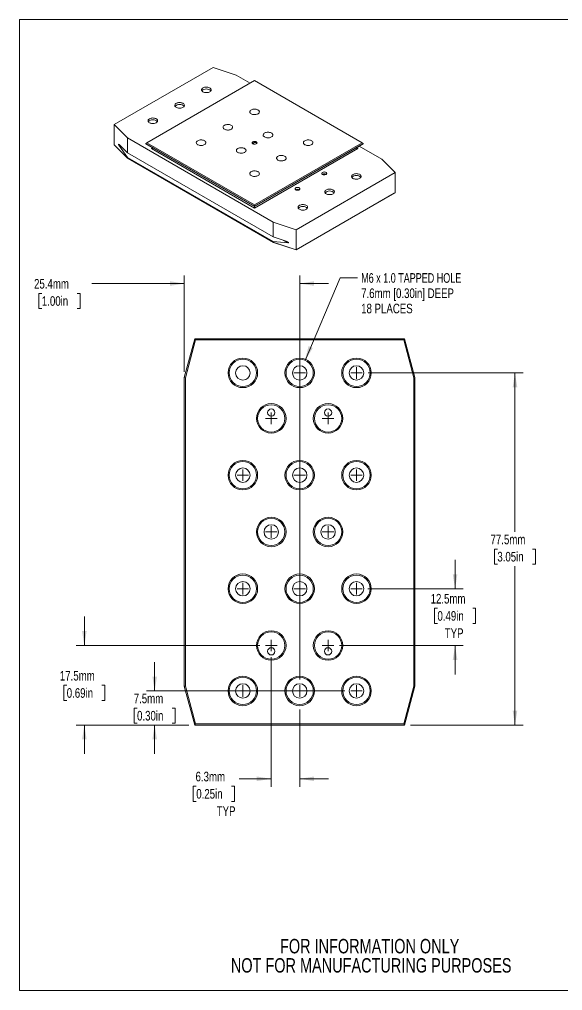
# Paper-space layout 'Sheet2' of a CAD drawing. Header units: millimetres. Extents: x 2 to 278, y 1 to 215.
# Drawn here: x 1.6 to 121.1, y 0.9 to 214.6 of the extents above; entities that cross this region are included whole.
import ezdxf

# ---------------------------------------------------------------- set-up
doc = ezdxf.new("R2010")
doc.units = ezdxf.units.MM
doc.styles.add('SLDTEXTSTYLE0', font='TXT', dxfattribs={"width": 0.75})
doc.styles.add('SLDTEXTSTYLE2', font='TXT', dxfattribs={"width": 0.7})
doc.dimstyles.new('SLDDIMSTYLE0', dxfattribs={"dimtxt": 2.116667, "dimasz": 3.175, "dimexe": 0, "dimexo": 0.0625, "dimgap": 0.529167, "dimtad": 0, "dimtih": 1, "dimtoh": 1, "dimdec": 1, "dimrnd": 1e-09, "dimzin": 12, "dimdsep": 46, "dimtxsty": 'SLDTEXTSTYLE0', "dimsah": 1, "dimcen": 0.09, "dimadec": 0, "dimazin": 3, "dimtfac": 1, "dimtdec": 1, "dimtmove": 0, "dimatfit": 0, "dimfxl": 1, "dimfrac": 2, "dimtolj": 1, "dimtzin": 12, "dimarcsym": 0})
doc.dimstyles.new('SLDDIMSTYLE1', dxfattribs={"dimtxt": 2.116667, "dimasz": 3.175, "dimexe": 0, "dimexo": 0.0625, "dimgap": 0.529167, "dimtad": 0, "dimtih": 1, "dimtoh": 1, "dimdec": 1, "dimrnd": 1e-09, "dimzin": 12, "dimdsep": 46, "dimtxsty": 'SLDTEXTSTYLE0', "dimsah": 1, "dimcen": 0.09, "dimadec": 0, "dimazin": 3, "dimtfac": 1, "dimtdec": 1, "dimtofl": 0, "dimtmove": 0, "dimatfit": 3, "dimfxl": 1, "dimfrac": 2, "dimtolj": 1, "dimtzin": 12, "dimarcsym": 0})
doc.dimstyles.new('SLDDIMSTYLE2', dxfattribs={"dimtxt": 2.116667, "dimasz": 3.175, "dimexe": 0, "dimexo": 0.0625, "dimgap": 0.529167, "dimtad": 0, "dimtih": 1, "dimtoh": 1, "dimdec": 1, "dimrnd": 1e-09, "dimzin": 12, "dimdsep": 46, "dimtxsty": 'SLDTEXTSTYLE0', "dimsah": 1, "dimcen": 0, "dimadec": 0, "dimazin": 3, "dimtfac": 1, "dimtdec": 1, "dimtofl": 0, "dimtmove": 0, "dimatfit": 3, "dimfxl": 1, "dimfrac": 2, "dimtolj": 1, "dimtzin": 12, "dimarcsym": 0})

# ---------------------------------------------------------------- blocks, each defined once
blk = doc.blocks.new('SW_NOTE_7')
at = {"color": 0, "linetype": 'Continuous', "lineweight": 0, "char_height": 3.175, "attachment_point": 2, "style": 'SLDTEXTSTYLE0'}
for s, insert in [('FOR INFORMATION ONLY', (25.05, 4.09)), ('NOT FOR MANUFACTURING PURPOSES', (25.38, -0.14))]:
    blk.add_mtext(s, dxfattribs=dict(at, insert=insert))
blk = doc.blocks.new('_D_14')
at = {"color": 7, "linetype": 'Continuous', "lineweight": 18}
for p, q in [((97.43, 89.35), (97.43, 95.7)), ((78.27, 89.35), (99.21, 89.35)), ((93.55, 85.06), (92.91, 85.06)), ((92.91, 85.06), (92.91, 81.69)), ((101.31, 85.06), (101.95, 85.06)), ((101.95, 85.06), (101.95, 81.69)), ((92.91, 81.69), (93.55, 81.69)), ((101.95, 81.69), (101.31, 81.69)), ((72.02, 76.85), (99.21, 76.85)), ((97.43, 76.85), (97.43, 70.5))]:
    blk.add_line(p, q, dxfattribs=at)
for points in [[(97.43, 89.35), (97.94, 92.53), (96.92, 92.53)], [(97.43, 76.85), (96.92, 73.68), (97.94, 73.68)]]:
    blk.add_solid(points, dxfattribs=at)
at = {"color": 7, "linetype": 'Continuous', "lineweight": 18, "char_height": 2.117, "attachment_point": 1, "style": 'SLDTEXTSTYLE0'}
for s, insert in [('12.5mm', (92.05, 88.21)), ('0.49in', (93.55, 84.42)), ('TYP', (95.16, 80.63))]:
    blk.add_mtext(s, dxfattribs=dict(at, insert=insert))
blk = doc.blocks.new('_D_15')
at = {"color": 7, "linetype": 'Continuous', "lineweight": 18}
for p, q in [((56.99, 74.3), (56.99, 45.74)), ((63.24, 62.78), (63.24, 45.74)), ((56.99, 47.51), (49.94, 47.51)), ((63.24, 47.51), (69.59, 47.51)), ((40.49, 45.9), (39.84, 45.9)), ((39.84, 45.9), (39.84, 42.54)), ((48.24, 45.9), (48.89, 45.9)), ((48.89, 45.9), (48.89, 42.54)), ((39.84, 42.54), (40.49, 42.54)), ((48.89, 42.54), (48.24, 42.54))]:
    blk.add_line(p, q, dxfattribs=at)
for points in [[(56.99, 47.51), (53.81, 48.02), (53.81, 47.01)], [(63.24, 47.51), (66.41, 47.01), (66.41, 48.02)]]:
    blk.add_solid(points, dxfattribs=at)
at = {"color": 7, "linetype": 'Continuous', "lineweight": 18, "char_height": 2.117, "attachment_point": 1, "style": 'SLDTEXTSTYLE0'}
for s, insert in [('6.3mm', (40.33, 49.06)), ('0.25in', (40.49, 45.27)), ('TYP', (44.99, 41.47))]:
    blk.add_mtext(s, dxfattribs=dict(at, insert=insert))
blk = doc.blocks.new('_D_16')
at = {"color": 7, "linetype": 'Continuous', "lineweight": 18}
for p, q in [((78.28, 136.84), (112.39, 136.84)), ((110.61, 136.84), (110.61, 101.88)), ((106.73, 98.09), (106.09, 98.09)), ((106.09, 98.09), (106.09, 94.73)), ((114.49, 98.09), (115.13, 98.09)), ((115.13, 98.09), (115.13, 94.73)), ((106.09, 94.73), (106.73, 94.73)), ((110.61, 59.34), (110.61, 94.3)), ((115.13, 94.73), (114.49, 94.73)), ((87.59, 59.34), (112.39, 59.34))]:
    blk.add_line(p, q, dxfattribs=at)
for points in [[(110.61, 136.84), (110.1, 133.67), (111.12, 133.67)], [(110.61, 59.34), (111.12, 62.52), (110.1, 62.52)]]:
    blk.add_solid(points, dxfattribs=at)
at = {"color": 7, "linetype": 'Continuous', "lineweight": 18, "char_height": 2.117, "attachment_point": 1, "style": 'SLDTEXTSTYLE0'}
for s, insert in [('77.5mm', (105.23, 101.25)), ('3.05in', (106.73, 97.46))]:
    blk.add_mtext(s, dxfattribs=dict(at, insert=insert))
blk = doc.blocks.new('_D_17')
at = {"color": 7, "linetype": 'Continuous', "lineweight": 18}
for p, q in [((31.33, 66.85), (31.33, 73.2)), ((73.19, 66.85), (29.56, 66.85)), ((27.46, 63.09), (26.81, 63.09)), ((26.81, 63.09), (26.81, 59.73)), ((35.21, 63.09), (35.86, 63.09)), ((35.86, 63.09), (35.86, 59.73)), ((26.81, 59.73), (27.46, 59.73)), ((38.88, 59.34), (29.56, 59.34)), ((31.33, 59.34), (31.33, 52.99)), ((35.86, 59.73), (35.21, 59.73))]:
    blk.add_line(p, q, dxfattribs=at)
for points in [[(31.33, 66.85), (31.84, 70.02), (30.83, 70.02)], [(31.33, 59.34), (30.83, 56.17), (31.84, 56.17)]]:
    blk.add_solid(points, dxfattribs=at)
at = {"color": 7, "linetype": 'Continuous', "lineweight": 18, "char_height": 2.117, "attachment_point": 1, "style": 'SLDTEXTSTYLE0'}
for s, insert in [('7.5mm', (26.73, 66.25)), ('0.30in', (27.46, 62.46))]:
    blk.add_mtext(s, dxfattribs=dict(at, insert=insert))
blk = doc.blocks.new('_D_18')
at = {"color": 7, "linetype": 'Continuous', "lineweight": 18}
for p, q in [((15.86, 76.85), (15.86, 83.2)), ((54.45, 76.85), (14.09, 76.85)), ((11.99, 68.1), (11.34, 68.1)), ((11.34, 68.1), (11.34, 64.74)), ((19.74, 68.1), (20.39, 68.1)), ((20.39, 68.1), (20.39, 64.74)), ((11.34, 64.74), (11.99, 64.74)), ((20.39, 64.74), (19.74, 64.74)), ((38.88, 59.34), (14.09, 59.34)), ((15.86, 59.34), (15.86, 52.99))]:
    blk.add_line(p, q, dxfattribs=at)
for points in [[(15.86, 76.85), (16.37, 80.03), (15.36, 80.03)], [(15.86, 59.34), (15.36, 56.17), (16.37, 56.17)]]:
    blk.add_solid(points, dxfattribs=at)
at = {"color": 7, "linetype": 'Continuous', "lineweight": 18, "char_height": 2.117, "attachment_point": 1, "style": 'SLDTEXTSTYLE0'}
for s, insert in [('17.5mm', (10.48, 71.26)), ('0.69in', (11.99, 67.46))]:
    blk.add_mtext(s, dxfattribs=dict(at, insert=insert))
blk = doc.blocks.new('_D_19')
at = {"color": 7, "linetype": 'Continuous', "lineweight": 18}
for p, q in [((37.86, 137.08), (37.86, 158.29)), ((63.24, 69.39), (63.24, 158.29)), ((37.86, 156.51), (17.54, 156.51)), ((63.24, 156.51), (69.59, 156.51)), ((6.52, 154.36), (5.88, 154.36)), ((5.88, 154.36), (5.88, 151)), ((14.28, 154.36), (14.92, 154.36)), ((14.92, 154.36), (14.92, 151)), ((5.88, 151), (6.52, 151)), ((14.92, 151), (14.28, 151))]:
    blk.add_line(p, q, dxfattribs=at)
for points in [[(37.86, 156.51), (34.69, 157.02), (34.69, 156.01)], [(63.24, 156.51), (66.41, 156.01), (66.41, 157.02)]]:
    blk.add_solid(points, dxfattribs=at)
at = {"color": 7, "linetype": 'Continuous', "lineweight": 18, "char_height": 2.117, "attachment_point": 1, "style": 'SLDTEXTSTYLE0'}
for s, insert in [('25.4mm', (4.8, 157.52)), ('1.00in', (6.52, 153.73))]:
    blk.add_mtext(s, dxfattribs=dict(at, insert=insert))
blk = doc.blocks.new('_D_20')
at = {"color": 7, "linetype": 'Continuous', "lineweight": 18}
for p, q in [((64.41, 139.6), (72.16, 157.8)), ((72.16, 157.8), (75.97, 157.8))]:
    blk.add_line(p, q, dxfattribs=at)
blk.add_solid([(64.41, 139.6), (66.12, 142.32), (65.19, 142.72)], dxfattribs=at)
at = {"color": 7, "linetype": 'Continuous', "lineweight": 18, "attachment_point": 1}
for s, insert, char_height, style in [('M6 x 1.0 TAPPED HOLE', (76.77, 158.8), 2.1167, 'SLDTEXTSTYLE2'), ('7.6mm [0.30in] DEEP', (76.77, 155.44), 2.1167, 'SLDTEXTSTYLE0'), ('18 PLACES', (76.77, 152.08), 2.117, 'SLDTEXTSTYLE0')]:
    blk.add_mtext(s, dxfattribs=dict(at, insert=insert, char_height=char_height, style=style))
blk = doc.blocks.new('SW_CENTERMARKSYMBOL_4')
at = {"color": 0, "linetype": 'Continuous', "lineweight": 0}
for q in [(-1.27, 0), (0, 1.27), (0, -1.27), (1.27, 0)]:
    blk.add_line((0, 0), q, dxfattribs=at)
blk = doc.blocks.new('SW_CENTERMARKSYMBOL_5')
at = {"color": 0, "linetype": 'Continuous', "lineweight": 0}
for q in [(-1.27, 0), (0, 1.27), (0, -1.27), (1.27, 0)]:
    blk.add_line((0, 0), q, dxfattribs=at)
blk = doc.blocks.new('SW_CENTERMARKSYMBOL_6')
at = {"color": 0, "linetype": 'Continuous', "lineweight": 0}
for q in [(-1.27, 0), (0, 1.27), (0, -1.27), (1.27, 0)]:
    blk.add_line((0, 0), q, dxfattribs=at)
blk = doc.blocks.new('SW_CENTERMARKSYMBOL_7')
at = {"color": 0, "linetype": 'Continuous', "lineweight": 0}
for q in [(-1.27, 0), (0, 1.27), (0, -1.27), (1.27, 0)]:
    blk.add_line((0, 0), q, dxfattribs=at)
blk = doc.blocks.new('SW_CENTERMARKSYMBOL_8')
at = {"color": 0, "linetype": 'Continuous', "lineweight": 0}
for q in [(-1.27, 0), (0, 1.27), (0, -1.27), (1.27, 0)]:
    blk.add_line((0, 0), q, dxfattribs=at)
blk = doc.blocks.new('SW_CENTERMARKSYMBOL_9')
at = {"color": 0, "linetype": 'Continuous', "lineweight": 0}
for q in [(-1.27, 0), (0, 1.27), (0, -1.27), (1.27, 0)]:
    blk.add_line((0, 0), q, dxfattribs=at)
blk = doc.blocks.new('SW_CENTERMARKSYMBOL_10')
at = {"color": 0, "linetype": 'Continuous', "lineweight": 0}
for q in [(-1.27, 0), (0, 1.27), (0, -1.27), (1.27, 0)]:
    blk.add_line((0, 0), q, dxfattribs=at)
blk = doc.blocks.new('SW_CENTERMARKSYMBOL_11')
at = {"color": 0, "linetype": 'Continuous', "lineweight": 0}
for q in [(-1.27, 0), (0, 1.27), (0, -1.27), (1.27, 0)]:
    blk.add_line((0, 0), q, dxfattribs=at)
blk = doc.blocks.new('SW_CENTERMARKSYMBOL_12')
at = {"color": 0, "linetype": 'Continuous', "lineweight": 0}
for q in [(-1.27, 0), (0, 1.27), (0, -1.27), (1.27, 0)]:
    blk.add_line((0, 0), q, dxfattribs=at)
blk = doc.blocks.new('SW_CENTERMARKSYMBOL_13')
at = {"color": 0, "linetype": 'Continuous', "lineweight": 0}
for q in [(-1.27, 0), (0, 1.27), (0, -1.27), (1.27, 0)]:
    blk.add_line((0, 0), q, dxfattribs=at)
blk = doc.blocks.new('SW_CENTERMARKSYMBOL_14')
at = {"color": 0, "linetype": 'Continuous', "lineweight": 0}
for q in [(-1.27, 0), (0, 1.27), (0, -1.27), (1.27, 0)]:
    blk.add_line((0, 0), q, dxfattribs=at)
blk = doc.blocks.new('SW_CENTERMARKSYMBOL_15')
at = {"color": 0, "linetype": 'Continuous', "lineweight": 0}
for q in [(-1.27, 0), (0, 1.27), (0, -1.27), (1.27, 0)]:
    blk.add_line((0, 0), q, dxfattribs=at)
blk = doc.blocks.new('SW_CENTERMARKSYMBOL_16')
at = {"color": 0, "linetype": 'Continuous', "lineweight": 0}
for q in [(-1.27, 0), (0, 1.27), (0, -1.27), (1.27, 0)]:
    blk.add_line((0, 0), q, dxfattribs=at)
blk = doc.blocks.new('SW_CENTERMARKSYMBOL_17')
at = {"color": 0, "linetype": 'Continuous', "lineweight": 0}
for q in [(-1.27, 0), (0, 1.27), (0, -1.27), (1.27, 0)]:
    blk.add_line((0, 0), q, dxfattribs=at)
blk = doc.blocks.new('SW_CENTERMARKSYMBOL_18')
at = {"color": 0, "linetype": 'Continuous', "lineweight": 0}
for q in [(-1.27, 0), (0, 1.27), (0, -1.27), (1.27, 0)]:
    blk.add_line((0, 0), q, dxfattribs=at)
blk = doc.blocks.new('SW_CENTERMARKSYMBOL_19')
at = {"color": 0, "linetype": 'Continuous', "lineweight": 0}
for q in [(-1.27, 0), (0, 1.27), (0, -1.27), (1.27, 0)]:
    blk.add_line((0, 0), q, dxfattribs=at)
blk = doc.blocks.new('SW_CENTERMARKSYMBOL_20')
at = {"color": 0, "linetype": 'Continuous', "lineweight": 0}
for q in [(-1.27, 0), (0, 1.27), (0, -1.27), (1.27, 0)]:
    blk.add_line((0, 0), q, dxfattribs=at)
blk = doc.blocks.new('SW_CENTERMARKSYMBOL_21')
at = {"color": 0, "linetype": 'Continuous', "lineweight": 0}
for q in [(-1.27, 0), (0, 1.27), (0, -1.27), (1.27, 0)]:
    blk.add_line((0, 0), q, dxfattribs=at)

psp = doc.layouts.new('Sheet2')

# ---------------------------------------------------------------- linework, layer by layer
at = {"color": 7, "linetype": 'Continuous', "lineweight": 18}
for p, q in [((1.58, 214.65), (277.99, 214.65)), ((1.58, 214.65), (1.58, 0.9)), ((44.17, 204.06), (22.4, 191.49)), ((49.27, 202.36), (44.17, 204.06)), ((53.32, 201.18), (29.64, 187.51)), ((49.27, 202.36), (52.32, 200.6)), ((77, 187.51), (53.32, 201.18)), ((22.4, 191.49), (25.35, 188.55)), ((22.4, 187.06), (22.4, 191.49)), ((25.35, 188.55), (57.37, 170.06)), ((25.35, 188.55), (25.35, 185.28)), ((22.4, 187.06), (25.35, 184.12)), ((23.45, 186.94), (25.35, 184.24)), ((25.35, 185.28), (23.68, 186.94)), ((29.4, 187.37), (29.64, 187.51)), ((53.32, 173.56), (29.4, 187.37)), ((29.4, 187.25), (29.4, 187.37)), ((53.32, 173.44), (29.4, 187.25)), ((30.79, 186.45), (29.4, 187.25)), ((53.32, 173.84), (29.64, 187.51)), ((53.32, 173.1), (30.62, 186.21)), ((53.32, 173.44), (30.79, 186.45)), ((77, 187.51), (53.32, 173.84)), ((77.24, 187.37), (53.32, 173.56)), ((77.24, 187.25), (53.32, 173.44)), ((75.86, 186.45), (53.32, 173.44)), ((76.03, 186.21), (53.32, 173.1)), ((75.86, 186.45), (77.24, 187.25)), ((76.35, 186.73), (81.3, 183.87)), ((77.24, 187.37), (77, 187.51)), ((77.24, 187.37), (77.24, 187.25)), ((57.37, 166.79), (25.35, 185.28)), ((57.37, 165.75), (25.35, 184.24)), ((25.35, 184.24), (25.35, 184.12)), ((25.35, 184.12), (57.37, 165.63)), ((25.35, 184.12), (25.48, 184.04)), ((57.48, 165.57), (25.48, 184.04)), ((84.24, 180.93), (81.3, 183.87)), ((84.24, 180.93), (62.47, 168.36)), ((69.03, 180.56), (69.04, 180.55)), ((84.24, 176.5), (84.24, 180.93)), ((84.03, 176.37), (62.44, 163.91)), ((62.47, 163.93), (84.24, 176.5)), ((63.14, 177.16), (63.15, 177.15)), ((84.03, 176.37), (84.24, 176.5)), ((53.32, 173.84), (53.32, 173.56)), ((53.32, 173.56), (53.32, 173.44)), ((53.32, 173.44), (53.32, 173.44)), ((53.32, 173.44), (53.32, 173.1)), ((57.37, 170.06), (62.47, 168.36)), ((57.37, 166.79), (57.37, 170.06)), ((60.25, 165.83), (57.37, 166.79)), ((62.47, 168.36), (62.47, 163.93)), ((57.37, 165.63), (57.37, 165.75)), ((57.37, 165.75), (60.66, 165.46)), ((57.37, 165.63), (62.47, 163.93)), ((57.37, 165.63), (57.48, 165.57)), ((62.44, 163.91), (57.48, 165.57)), ((62.44, 163.91), (62.47, 163.93)), ((37.86, 135.81), (40.15, 144.34)), ((40.35, 144.09), (38.12, 135.78)), ((40.15, 144.34), (40.35, 144.09)), ((40.15, 144.34), (86.32, 144.34)), ((86.13, 144.09), (40.35, 144.09)), ((86.32, 144.34), (86.13, 144.09)), ((88.36, 135.78), (86.13, 144.09)), ((86.32, 144.34), (88.61, 135.81)), ((38.12, 135.78), (37.86, 135.81)), ((37.86, 67.87), (37.86, 135.81)), ((38.12, 135.78), (38.12, 67.91)), ((88.61, 135.81), (88.36, 135.78)), ((88.36, 67.91), (88.36, 135.78)), ((88.61, 135.81), (88.61, 67.87)), ((38.12, 67.91), (37.86, 67.87)), ((40.15, 59.34), (37.86, 67.87)), ((38.12, 67.91), (40.35, 59.6)), ((86.13, 59.6), (88.36, 67.91)), ((88.61, 67.87), (86.32, 59.34)), ((88.61, 67.87), (88.36, 67.91)), ((40.35, 59.6), (40.15, 59.34)), ((86.32, 59.34), (40.15, 59.34)), ((40.35, 59.6), (86.13, 59.6)), ((86.13, 59.6), (86.32, 59.34)), ((277.99, 0.9), (1.58, 0.9))]:
    psp.add_line(p, q, dxfattribs=at)
at = {"color": 8, "linetype": 'Continuous', "lineweight": 18}
for p, q in [((24.01, 186.61), (23.45, 186.94)), ((30.86, 186.35), (30.62, 186.21)), ((76.03, 186.21), (75.79, 186.35)), ((60.66, 165.46), (59.69, 166.02))]:
    psp.add_line(p, q, dxfattribs=at)
at = {"color": 7, "linetype": 'Continuous', "lineweight": 18, "flags": 128}
for points in [[(41.96, 198.71), (41.84, 198.79), (41.75, 198.89), (41.68, 198.99), (41.65, 199.1), (41.66, 199.21), (41.7, 199.31), (41.77, 199.42), (41.87, 199.51), (42, 199.59), (42.15, 199.66), (42.32, 199.71), (42.5, 199.74), (42.69, 199.75), (42.88, 199.74), (43.06, 199.72), (43.23, 199.67), (43.39, 199.61), (43.52, 199.53), (43.63, 199.44), (43.71, 199.34), (43.76, 199.23), (43.77, 199.13), (43.75, 199.02), (43.69, 198.91), (43.61, 198.81), (43.49, 198.73), (43.35, 198.65), (43.19, 198.59), (43.02, 198.55), (42.83, 198.53), (42.64, 198.53), (42.45, 198.55), (42.27, 198.58), (42.11, 198.64), (41.96, 198.71)], [(36.07, 195.31), (35.95, 195.39), (35.86, 195.49), (35.79, 195.59), (35.76, 195.7), (35.77, 195.81), (35.81, 195.91), (35.88, 196.02), (35.98, 196.11), (36.11, 196.19), (36.26, 196.26), (36.43, 196.31), (36.61, 196.34), (36.8, 196.35), (36.99, 196.34), (37.17, 196.31), (37.34, 196.27), (37.5, 196.21), (37.63, 196.13), (37.74, 196.04), (37.82, 195.94), (37.86, 195.83), (37.88, 195.72), (37.86, 195.62), (37.8, 195.51), (37.72, 195.41), (37.6, 195.33), (37.46, 195.25), (37.3, 195.19), (37.12, 195.15), (36.94, 195.13), (36.75, 195.13), (36.56, 195.15), (36.38, 195.18), (36.22, 195.24), (36.07, 195.31)], [(52.57, 193.88), (52.45, 193.96), (52.36, 194.06), (52.29, 194.16), (52.26, 194.27), (52.27, 194.38), (52.31, 194.49), (52.38, 194.59), (52.48, 194.68), (52.61, 194.76), (52.76, 194.83), (52.93, 194.88), (53.11, 194.91), (53.3, 194.92), (53.48, 194.91), (53.67, 194.89), (53.84, 194.84), (54, 194.78), (54.13, 194.7), (54.24, 194.61), (54.32, 194.51), (54.36, 194.41), (54.38, 194.3), (54.36, 194.19), (54.3, 194.08), (54.22, 193.99), (54.1, 193.9), (53.96, 193.82), (53.8, 193.77), (53.62, 193.73), (53.44, 193.7), (53.25, 193.7), (53.06, 193.72), (52.88, 193.75), (52.72, 193.81), (52.57, 193.88)], [(30.18, 191.91), (30.06, 191.99), (29.96, 192.08), (29.9, 192.19), (29.87, 192.3), (29.88, 192.41), (29.91, 192.51), (29.99, 192.61), (30.09, 192.71), (30.21, 192.79), (30.37, 192.85), (30.53, 192.9), (30.72, 192.94), (30.9, 192.95), (31.09, 192.94), (31.28, 192.91), (31.45, 192.87), (31.61, 192.81), (31.74, 192.73), (31.85, 192.64), (31.93, 192.54), (31.97, 192.43), (31.99, 192.32), (31.97, 192.21), (31.91, 192.11), (31.82, 192.01), (31.71, 191.92), (31.57, 191.85), (31.41, 191.79), (31.23, 191.75), (31.05, 191.73), (30.86, 191.73), (30.67, 191.74), (30.49, 191.78), (30.33, 191.83), (30.18, 191.91)], [(46.68, 190.48), (46.56, 190.56), (46.46, 190.66), (46.4, 190.76), (46.37, 190.87), (46.38, 190.98), (46.41, 191.09), (46.49, 191.19), (46.59, 191.28), (46.71, 191.36), (46.87, 191.43), (47.03, 191.48), (47.22, 191.51), (47.4, 191.52), (47.59, 191.51), (47.78, 191.49), (47.95, 191.44), (48.11, 191.38), (48.24, 191.3), (48.35, 191.21), (48.43, 191.11), (48.47, 191.01), (48.49, 190.9), (48.47, 190.79), (48.41, 190.68), (48.32, 190.58), (48.21, 190.5), (48.07, 190.42), (47.91, 190.37), (47.73, 190.32), (47.55, 190.3), (47.36, 190.3), (47.17, 190.32), (46.99, 190.35), (46.83, 190.41), (46.68, 190.48)], [(40.79, 187.08), (40.67, 187.16), (40.57, 187.26), (40.51, 187.36), (40.48, 187.47), (40.49, 187.58), (40.52, 187.68), (40.59, 187.79), (40.7, 187.88), (40.82, 187.96), (40.97, 188.03), (41.14, 188.08), (41.32, 188.11), (41.51, 188.12), (41.7, 188.11), (41.89, 188.09), (42.06, 188.04), (42.22, 187.98), (42.35, 187.9), (42.46, 187.81), (42.54, 187.71), (42.58, 187.6), (42.6, 187.5), (42.57, 187.39), (42.52, 187.28), (42.43, 187.18), (42.32, 187.1), (42.18, 187.02), (42.02, 186.96), (41.84, 186.92), (41.66, 186.9), (41.47, 186.9), (41.28, 186.92), (41.1, 186.95), (40.93, 187.01), (40.79, 187.08)], [(55.52, 188.78), (55.4, 188.86), (55.3, 188.96), (55.24, 189.06), (55.21, 189.17), (55.22, 189.28), (55.25, 189.38), (55.32, 189.49), (55.43, 189.58), (55.55, 189.66), (55.7, 189.73), (55.87, 189.77), (56.06, 189.81), (56.24, 189.82), (56.43, 189.81), (56.62, 189.78), (56.79, 189.74), (56.95, 189.68), (57.08, 189.6), (57.19, 189.51), (57.27, 189.41), (57.31, 189.3), (57.33, 189.19), (57.3, 189.09), (57.25, 188.98), (57.16, 188.88), (57.05, 188.8), (56.91, 188.72), (56.75, 188.66), (56.57, 188.62), (56.39, 188.6), (56.2, 188.6), (56.01, 188.62), (55.83, 188.65), (55.66, 188.71), (55.52, 188.78)], [(64.35, 187.08), (64.23, 187.16), (64.14, 187.26), (64.08, 187.36), (64.05, 187.47), (64.05, 187.58), (64.09, 187.68), (64.16, 187.79), (64.26, 187.88), (64.39, 187.96), (64.54, 188.03), (64.71, 188.08), (64.89, 188.11), (65.08, 188.12), (65.27, 188.11), (65.45, 188.09), (65.62, 188.04), (65.78, 187.98), (65.91, 187.9), (66.02, 187.81), (66.1, 187.71), (66.15, 187.6), (66.16, 187.5), (66.14, 187.39), (66.08, 187.28), (66, 187.18), (65.88, 187.1), (65.74, 187.02), (65.58, 186.96), (65.41, 186.92), (65.22, 186.9), (65.03, 186.9), (64.84, 186.92), (64.66, 186.95), (64.5, 187.01), (64.35, 187.08)], [(49.63, 185.38), (49.51, 185.46), (49.41, 185.55), (49.35, 185.66), (49.32, 185.77), (49.32, 185.88), (49.36, 185.98), (49.43, 186.08), (49.53, 186.18), (49.66, 186.26), (49.81, 186.32), (49.98, 186.37), (50.16, 186.41), (50.35, 186.42), (50.54, 186.41), (50.73, 186.38), (50.9, 186.34), (51.05, 186.28), (51.19, 186.2), (51.3, 186.11), (51.38, 186.01), (51.42, 185.9), (51.43, 185.79), (51.41, 185.68), (51.36, 185.58), (51.27, 185.48), (51.16, 185.39), (51.02, 185.32), (50.86, 185.26), (50.68, 185.22), (50.5, 185.2), (50.31, 185.2), (50.12, 185.21), (49.94, 185.25), (49.77, 185.3), (49.63, 185.38)], [(53.7, 187.72), (53.59, 187.77), (53.46, 187.8), (53.32, 187.81), (53.18, 187.8), (53.05, 187.77), (52.94, 187.72), (52.86, 187.66), (52.81, 187.59), (52.79, 187.51), (52.81, 187.43), (52.86, 187.35), (52.94, 187.29), (53.05, 187.24), (53.18, 187.21), (53.32, 187.2), (53.46, 187.21), (53.59, 187.24), (53.7, 187.29), (53.78, 187.35), (53.84, 187.43), (53.85, 187.51), (53.84, 187.59), (53.78, 187.66), (53.7, 187.72)], [(53.8, 187.37), (53.78, 187.38), (53.7, 187.45)], [(58.46, 183.68), (58.34, 183.76), (58.25, 183.86), (58.18, 183.96), (58.15, 184.07), (58.16, 184.18), (58.2, 184.28), (58.27, 184.39), (58.37, 184.48), (58.5, 184.56), (58.65, 184.63), (58.82, 184.68), (59, 184.71), (59.19, 184.72), (59.38, 184.71), (59.56, 184.68), (59.73, 184.64), (59.89, 184.58), (60.02, 184.5), (60.13, 184.41), (60.21, 184.31), (60.26, 184.2), (60.27, 184.09), (60.25, 183.99), (60.19, 183.88), (60.11, 183.78), (59.99, 183.7), (59.85, 183.62), (59.69, 183.56), (59.51, 183.52), (59.33, 183.5), (59.14, 183.5), (58.95, 183.52), (58.77, 183.55), (58.61, 183.61), (58.46, 183.68)], [(52.57, 180.28), (52.45, 180.36), (52.36, 180.45), (52.29, 180.56), (52.26, 180.67), (52.27, 180.78), (52.31, 180.88), (52.38, 180.98), (52.48, 181.08), (52.61, 181.16), (52.76, 181.22), (52.93, 181.27), (53.11, 181.31), (53.3, 181.32), (53.48, 181.31), (53.67, 181.28), (53.84, 181.24), (54, 181.18), (54.13, 181.1), (54.24, 181.01), (54.32, 180.91), (54.36, 180.8), (54.38, 180.69), (54.36, 180.58), (54.3, 180.48), (54.22, 180.38), (54.1, 180.3), (53.96, 180.22), (53.8, 180.16), (53.62, 180.12), (53.44, 180.1), (53.25, 180.1), (53.06, 180.11), (52.88, 180.15), (52.72, 180.21), (52.57, 180.28)], [(68.27, 180.55), (68.19, 180.61), (68.14, 180.68), (68.12, 180.76), (68.14, 180.84), (68.19, 180.92), (68.27, 180.98), (68.38, 181.03), (68.51, 181.06), (68.65, 181.07), (68.79, 181.06), (68.92, 181.03), (69.03, 180.98), (69.11, 180.92), (69.17, 180.84), (69.18, 180.76), (69.17, 180.68), (69.11, 180.61), (69.03, 180.55), (68.92, 180.5), (68.79, 180.47), (68.65, 180.45), (68.51, 180.47), (68.38, 180.5), (68.27, 180.55)], [(74.96, 179.66), (74.84, 179.74), (74.75, 179.84), (74.68, 179.94), (74.65, 180.05), (74.66, 180.16), (74.7, 180.26), (74.77, 180.37), (74.87, 180.46), (75, 180.54), (75.15, 180.61), (75.32, 180.66), (75.5, 180.69), (75.69, 180.7), (75.88, 180.69), (76.06, 180.67), (76.23, 180.62), (76.39, 180.56), (76.52, 180.48), (76.63, 180.39), (76.71, 180.29), (76.76, 180.18), (76.77, 180.07), (76.75, 179.97), (76.69, 179.86), (76.61, 179.76), (76.49, 179.68), (76.35, 179.6), (76.19, 179.54), (76.01, 179.5), (75.83, 179.48), (75.64, 179.48), (75.45, 179.5), (75.27, 179.53), (75.11, 179.59), (74.96, 179.66)], [(62.38, 177.14), (62.3, 177.21), (62.24, 177.28), (62.23, 177.36), (62.24, 177.44), (62.3, 177.52), (62.38, 177.58), (62.49, 177.63), (62.62, 177.66), (62.76, 177.67), (62.9, 177.66), (63.03, 177.63), (63.14, 177.58), (63.22, 177.52), (63.28, 177.44), (63.29, 177.36), (63.28, 177.28), (63.22, 177.21), (63.14, 177.14), (63.03, 177.1), (62.9, 177.06), (62.76, 177.05), (62.62, 177.06), (62.49, 177.1), (62.38, 177.14)], [(69.07, 176.26), (68.95, 176.34), (68.86, 176.44), (68.79, 176.54), (68.76, 176.65), (68.77, 176.76), (68.81, 176.86), (68.88, 176.97), (68.98, 177.06), (69.11, 177.14), (69.26, 177.21), (69.43, 177.25), (69.61, 177.29), (69.8, 177.3), (69.98, 177.29), (70.17, 177.26), (70.34, 177.22), (70.5, 177.16), (70.63, 177.08), (70.74, 176.99), (70.82, 176.89), (70.86, 176.78), (70.88, 176.67), (70.86, 176.57), (70.8, 176.46), (70.72, 176.36), (70.6, 176.28), (70.46, 176.2), (70.3, 176.14), (70.12, 176.1), (69.94, 176.08), (69.75, 176.08), (69.56, 176.1), (69.38, 176.13), (69.22, 176.19), (69.07, 176.26)], [(63.18, 172.85), (63.06, 172.94), (62.96, 173.03), (62.9, 173.14), (62.87, 173.25), (62.88, 173.36), (62.91, 173.46), (62.99, 173.56), (63.09, 173.66), (63.21, 173.74), (63.36, 173.8), (63.53, 173.85), (63.72, 173.89), (63.9, 173.9), (64.09, 173.89), (64.28, 173.86), (64.45, 173.82), (64.61, 173.76), (64.74, 173.68), (64.85, 173.59), (64.93, 173.49), (64.97, 173.38), (64.99, 173.27), (64.96, 173.16), (64.91, 173.06), (64.82, 172.96), (64.71, 172.87), (64.57, 172.8), (64.41, 172.74), (64.23, 172.7), (64.05, 172.68), (63.86, 172.68), (63.67, 172.69), (63.49, 172.73), (63.33, 172.78), (63.18, 172.85)]]:
    psp.add_lwpolyline(points, dxfattribs=at)
at = {"color": 7, "linetype": 'Continuous', "lineweight": 18}
for centre, radius in [((50.74, 136.85), 3.25), ((50.74, 136.85), 3), ((63.24, 136.85), 3.25), ((63.24, 136.85), 3), ((75.73, 136.85), 3.25), ((75.73, 136.85), 3), ((50.74, 136.85), 1.59), ((63.24, 136.85), 1.59), ((75.73, 136.85), 1.59), ((56.99, 126.84), 3.25), ((56.99, 126.84), 3), ((56.99, 128.11), 0.8), ((69.48, 126.84), 3.25), ((69.48, 126.84), 3), ((69.48, 128.11), 0.8), ((50.74, 114.34), 3.25), ((63.24, 114.34), 3.25), ((75.73, 114.34), 3.25), ((50.74, 114.34), 3), ((50.74, 114.34), 1.59), ((63.24, 114.34), 3), ((63.24, 114.34), 1.59), ((75.73, 114.34), 3), ((75.73, 114.34), 1.59), ((56.99, 101.84), 3.25), ((56.99, 101.84), 3), ((69.48, 101.84), 3.25), ((69.48, 101.84), 3), ((56.99, 101.84), 1.59), ((69.48, 101.84), 1.59), ((50.74, 89.35), 3.25), ((50.74, 89.35), 3), ((63.24, 89.35), 3.25), ((63.24, 89.35), 3), ((75.73, 89.35), 3.25), ((75.73, 89.35), 3), ((50.74, 89.35), 1.59), ((63.24, 89.35), 1.59), ((75.73, 89.35), 1.59), ((56.99, 76.85), 3.25), ((56.99, 76.85), 3), ((69.48, 76.85), 3.25), ((69.48, 76.85), 3), ((56.99, 75.57), 0.8), ((69.48, 75.57), 0.8), ((50.74, 66.85), 3.25), ((50.74, 66.85), 3), ((50.74, 66.85), 1.59), ((63.24, 66.85), 3.25), ((63.24, 66.85), 3), ((63.24, 66.85), 1.59), ((75.73, 66.85), 3.25), ((75.73, 66.85), 3), ((75.73, 66.85), 1.59)]:
    psp.add_circle(centre, radius, dxfattribs=at)
for centre, radius, start, end in [((42.71, 198), 1.36, 43.1878, 136.8122), ((36.82, 194.59), 1.36, 43.1878, 136.8122), ((30.93, 191.19), 1.36, 43.1878, 136.8122), ((53.33, 186.8), 0.747, 60.2773, 130.3582), ((68.65, 179.85), 0.806, 62.1446, 118.8747), ((75.71, 178.95), 1.36, 43.1878, 136.8122), ((62.76, 176.45), 0.806, 62.1446, 118.8747), ((69.82, 175.54), 1.36, 43.1878, 136.8122), ((63.93, 172.14), 1.36, 43.1878, 136.8122)]:
    psp.add_arc(centre, radius, start, end, dxfattribs=at)
for centre, major_axis, ratio, start_param, end_param in [((23.68, 186.8), (-0.319, 0.349), 0.201938, 4.929663, 7.285857), ((30.62, 186.35), (0.239, 0), 0.577382, 4.712389, 7.068583), ((76.03, 186.35), (0.239, 0), 0.577382, 2.356194, 4.712389), ((60.25, 165.69), (0.565, -0.199), 0.218403, 5.574527, 7.930722)]:
    psp.add_ellipse(centre, major_axis=major_axis, ratio=ratio, start_param=start_param, end_param=end_param, dxfattribs=at)

# ---------------------------------------------------------------- block references
at = {"color": 7, "linetype": 'Continuous', "lineweight": 0}
for name, p in [('SW_CENTERMARKSYMBOL_4', (63.24, 136.85)), ('SW_CENTERMARKSYMBOL_19', (75.74, 136.84)), ('SW_CENTERMARKSYMBOL_6', (56.99, 126.84)), ('SW_CENTERMARKSYMBOL_5', (69.48, 126.84)), ('SW_CENTERMARKSYMBOL_7', (50.74, 114.34)), ('SW_CENTERMARKSYMBOL_8', (63.24, 114.34)), ('SW_CENTERMARKSYMBOL_9', (75.73, 114.34)), ('SW_CENTERMARKSYMBOL_10', (56.99, 101.84)), ('SW_CENTERMARKSYMBOL_11', (69.48, 101.84)), ('SW_CENTERMARKSYMBOL_12', (50.74, 89.35)), ('SW_CENTERMARKSYMBOL_13', (63.24, 89.35)), ('SW_CENTERMARKSYMBOL_14', (75.73, 89.35)), ('SW_CENTERMARKSYMBOL_15', (56.99, 76.85)), ('SW_CENTERMARKSYMBOL_16', (69.48, 76.85)), ('SW_CENTERMARKSYMBOL_17', (50.74, 66.85)), ('SW_CENTERMARKSYMBOL_20', (63.24, 66.85)), ('SW_CENTERMARKSYMBOL_21', (63.24, 66.84)), ('SW_CENTERMARKSYMBOL_18', (75.73, 66.85)), ('SW_NOTE_7', (53.59, 8.18))]:
    psp.add_blockref(name, p, dxfattribs=at)

# ---------------------------------------------------------------- dimensions: what is measured, and where the dimension line sits
at = {"color": 7, "linetype": 'Continuous', "lineweight": 18}
dim = psp.add_linear_dim(base=(63.24, 156.51), p1=(37.86, 135.81), p2=(63.24, 68.12), dimstyle='SLDDIMSTYLE0', dxfattribs=at)
dim.commit()
dim.dimension.update_dxf_attribs({"geometry": '_D_19', "text_midpoint": (10.18, 156.51), "dimtype": 160})
dim = psp.add_diameter_dim_2p(p1=(62.06, 134.08), p2=(64.41, 139.6), text='M6 x 1.0 TAPPED HOLE\\P7.6mm [0.30in] DEEP\\P18 PLACES', dimstyle='SLDDIMSTYLE2', override={"dimpost": '<>'}, dxfattribs=at)
dim.commit()
dim.dimension.update_dxf_attribs({"geometry": '_D_20', "text_midpoint": (91.76, 157.8), "dimtype": 163})
for base, p1, p2, dimstyle, picture, middle in [((110.61, 136.84), (86.32, 59.34), (77.01, 136.84), 'SLDDIMSTYLE1', '_D_16', (110.61, 98.09)), ((15.86, 59.34), (55.72, 76.85), (40.15, 59.34), 'SLDDIMSTYLE0', '_D_18', (15.86, 68.1)), ((31.33, 59.34), (74.46, 66.85), (40.15, 59.34), 'SLDDIMSTYLE0', '_D_17', (31.33, 63.09))]:
    dim = psp.add_linear_dim(base=base, p1=p1, p2=p2, angle=90, dimstyle=dimstyle, dxfattribs=at)
    dim.commit()
    dim.dimension.update_dxf_attribs({"geometry": picture, "text_midpoint": middle, "dimtype": 160})
dim = psp.add_linear_dim(base=(97.43, 89.35), p1=(70.75, 76.85), p2=(77, 89.35), angle=90, text='<>\\PTYP', dimstyle='SLDDIMSTYLE0', dxfattribs=at)
dim.commit()
dim.dimension.update_dxf_attribs({"geometry": '_D_14', "text_midpoint": (97.43, 83.1), "dimtype": 160})
dim = psp.add_linear_dim(base=(56.98753403, 47.51374132), p1=(63.23753403, 66.84239824), p2=(56.98753403, 75.5723982), text='<>\\PTYP', dimstyle='SLDDIMSTYLE0', dxfattribs=at)
dim.commit()
dim.dimension.update_dxf_attribs({"geometry": '_D_15', "text_midpoint": (44.36512476, 47.51374132), "dimtype": 160})

doc.saveas('drawing.dxf')
